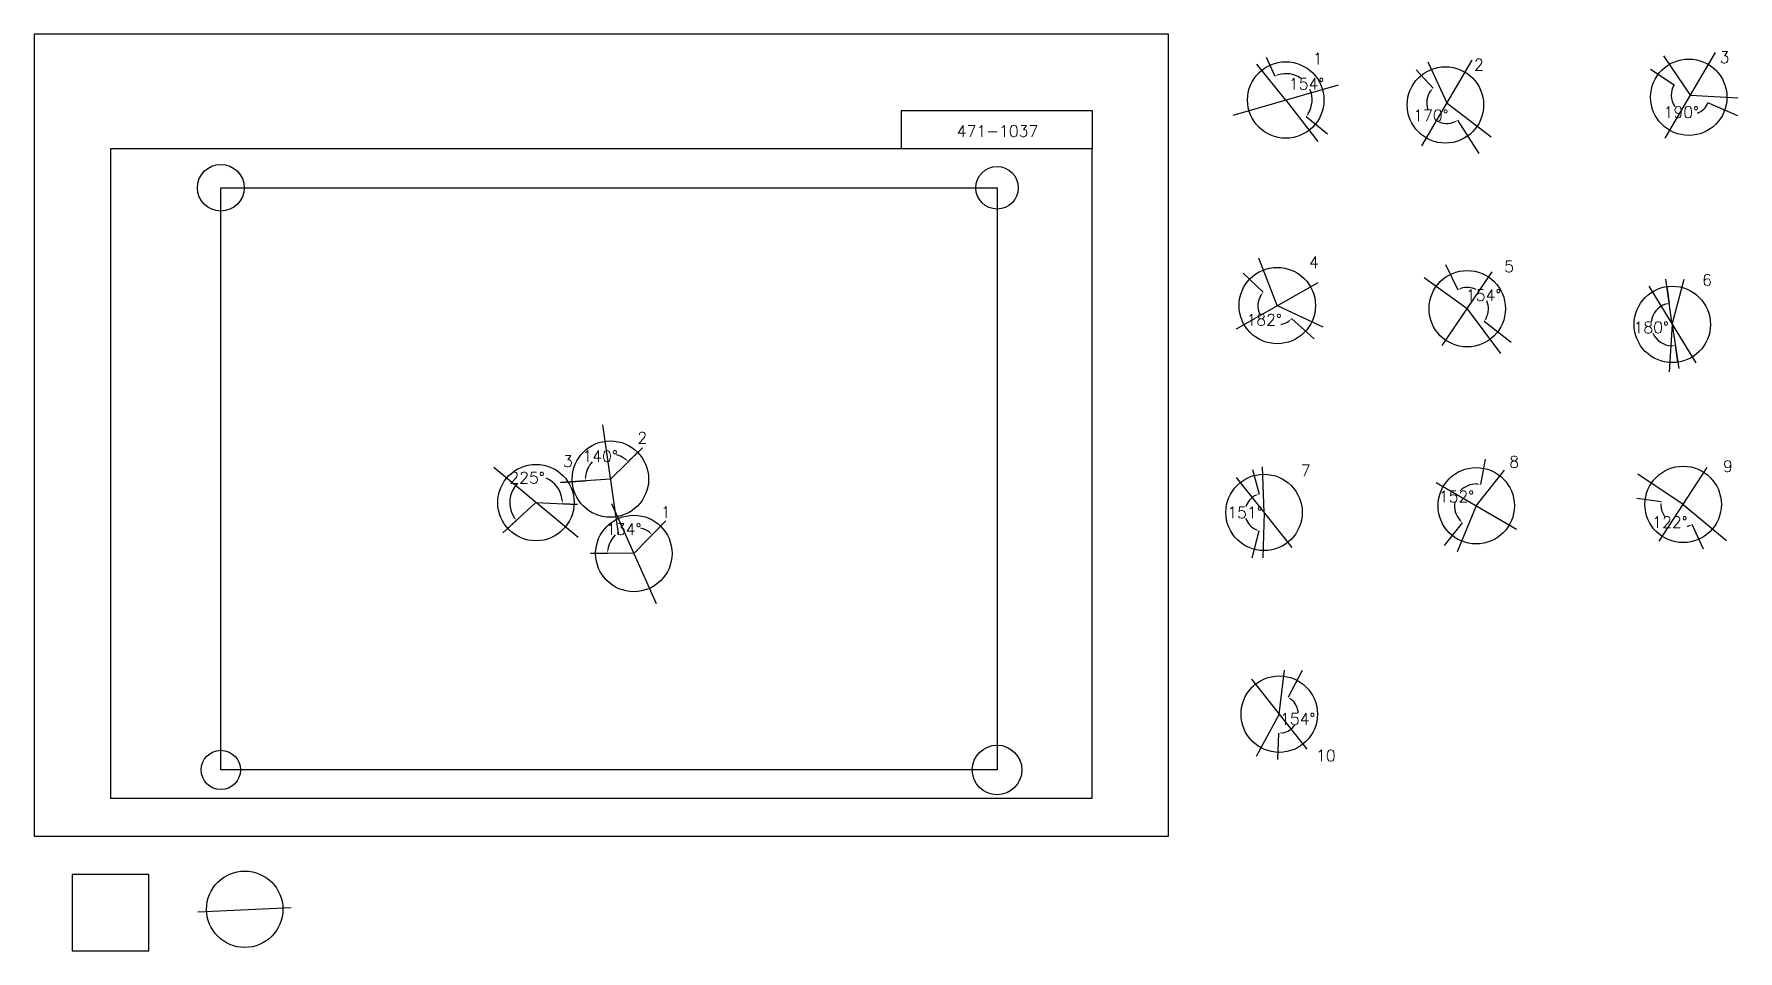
# Model space of a CAD drawing. Extents: x 0 to 2230150, y -150000 to 1050000.
import ezdxf

# ---------------------------------------------------------------- set-up
doc = ezdxf.new("R2010")
doc.units = 0
doc.header["$MEASUREMENT"] = 0
doc.layers.get('0').update_dxf_attribs({"linetype": 'CONTINUOUS'})
doc.layers.get('Defpoints').update_dxf_attribs({"linetype": 'CONTINUOUS'})
for name, color, linetype in [('_0-0_', 7, 'CONTINUOUS'), ('_0-1_V-nasSTD', 7, 'CONTINUOUS'), ('_0-2_番号', 7, 'CONTINUOUS'), ('ADD_LINE', 7, 'CONTINUOUS'), ('文字', 7, 'CONTINUOUS'), ('画像', 7, 'CONTINUOUS')]:
    doc.layers.add(name, color=color, linetype=linetype)
doc.layers.add('位置合わせ用', color=7, linetype='CONTINUOUS', plot=False)
doc.styles.get("Standard").update_dxf_attribs({"font": 'txt', "height": 15000, "bigfont": 'bigfont.shx'})
doc.dimstyles.get("Standard").update_dxf_attribs({"dimtxt": 0.18, "dimasz": 0.18, "dimexe": 0.18, "dimexo": 0.0625, "dimgap": 0.09, "dimtad": 0, "dimtih": 1, "dimtoh": 1, "dimdec": 4, "dimzin": 0, "dimdsep": 46, "dimtxsty": 'Standard', "dimcen": 0.09, "dimadec": 0, "dimazin": 0, "dimtfac": 1, "dimtdec": 4, "dimtofl": 0, "dimtmove": 0, "dimatfit": 3, "dimfxl": 1, "dimtolj": 1, "dimtzin": 0, "dimarcsym": 0})
picture_1 = doc.add_image_def('image1.jpg', size_in_pixel=(800, 600))

# ---------------------------------------------------------------- blocks, each defined once
blk = doc.blocks.new('-000-CCURVE_ORG002')
at = {"layer": '_0-0_', "color": 5, "linetype": 'Continuous'}
for p, q in [((30, -10), (10, -10)), ((10, -10), (10, -30)), ((30, -30), (30, -10)), ((10, -30), (30, -30))]:
    blk.add_line(p, q, dxfattribs=at)
blk = doc.blocks.new('-008-$$ATRU$$11$$背景色$$色$$0_0_0')
at = {"layer": '_0-2_番号'}
blk.add_blockref('-000-CCURVE_ORG002', (0, 0), dxfattribs=at)
blk = doc.blocks.new('*D27')
at = {"layer": 'ADD_LINE', "color": 0, "linetype": 'Continuous', "lineweight": -2}
for p, q in [((1612482, 1019756), (1623866, 995044)), ((1692790, 918934), (1664951, 941812))]:
    blk.add_line(p, q, dxfattribs=at)
for start, end in [(55.935441, 106.423298), (328.898292, 23.176446)]:
    blk.add_arc((1638300, 963714), 34496, start, end, dxfattribs=at)
at = {"layer": 'ADD_LINE', "color": 0}
for points in [[(1628254, 997582), (1628840, 996022), (1623866, 995045)], [(1667157, 946376), (1668518, 945414), (1664951, 941812)]]:
    blk.add_solid(points, dxfattribs=at)
at = {"layer": 'Defpoints', "color": 0}
for p in [(1612482, 1019756), (1638300, 963714), (1672046, 970868), (1692790, 918934)]:
    blk.add_point(p, dxfattribs=at)
at = {"layer": 'ADD_LINE', "color": 0, "linetype": 'Continuous', "insert": (1665608, 984790), "char_height": 15000, "attachment_point": 5}
blk.add_mtext('\\A1;154%%d', dxfattribs=at)
blk = doc.blocks.new('*D28')
at = {"color": 0, "linetype": 'Continuous', "lineweight": -2}
for p, q in [((1809179, 1003391), (1831324, 979396)), ((1891517, 893504), (1863720, 937271))]:
    blk.add_line(p, q, dxfattribs=at)
for start, end in [(143.458517, 199.177328), (242.968088, 291.666013)]:
    blk.add_arc((1849418, 959791), 26678, start, end, dxfattribs=at)
at = {"color": 0}
for points in [[(1828604, 975119), (1827364, 976233), (1831324, 979396)], [(1859646, 934256), (1858888, 935740), (1863721, 937271)]]:
    blk.add_solid(points, dxfattribs=at)
at = {"layer": 'Defpoints', "color": 0}
for p in [(1809179, 1003391), (1849418, 959791), (1823088, 955491), (1891518, 893504)]:
    blk.add_point(p, dxfattribs=at)
at = {"color": 0, "linetype": 'Continuous', "insert": (1828270, 943528), "char_height": 15000, "attachment_point": 5}
blk.add_mtext('\\A1;170%%d', dxfattribs=at)
blk = doc.blocks.new('*D31')
at = {"layer": 'ADD_LINE', "color": 0, "linetype": 'Continuous', "lineweight": -2}
for p, q in [((2115662, 1004203), (2146913, 983688)), ((2230150, 942907), (2190978, 959896))]:
    blk.add_line(p, q, dxfattribs=at)
for start, end in [(146.716384, 215.556167), (291.744567, 336.55299)]:
    blk.add_arc((2167922, 969896), 25131, start, end, dxfattribs=at)
at = {"layer": 'ADD_LINE', "color": 0}
for points in [[(2146913, 983688), (2146913, 983688), (2146913, 983688)], [(2190978, 959896), (2190978, 959896), (2190978, 959896)]]:
    blk.add_solid(points, dxfattribs=at)
at = {"layer": 'Defpoints', "color": 0}
for p in [(2115662, 1004204), (2167922, 969896), (2146156, 957332), (2230150, 942907)]:
    blk.add_point(p, dxfattribs=at)
at = {"layer": 'ADD_LINE', "color": 0, "linetype": 'Continuous', "insert": (2155982, 947782), "char_height": 15000, "attachment_point": 5}
blk.add_mtext('\\A1;190%%d', dxfattribs=at)
blk = doc.blocks.new('*D492')
at = {"color": 0, "linetype": 'Continuous', "lineweight": -2}
for p, q in [((1582560, 737261), (1608834, 712185)), ((1675657, 651191), (1646046, 677753))]:
    blk.add_line(p, q, dxfattribs=at)
for start, end in [(147.654398, 205.986177), (282.024317, 306.788949)]:
    blk.add_arc((1627174, 694681), 25352, start, end, dxfattribs=at)
at = {"color": 0}
for points in [[(1606412, 707733), (1605099, 708759), (1608834, 712185)], [(1642919, 673763), (1641794, 674993), (1646046, 677753)]]:
    blk.add_solid(points, dxfattribs=at)
at = {"layer": 'Defpoints', "color": 0}
for p in [(1582560, 737262), (1627174, 694681), (1602920, 687300), (1675658, 651190)]:
    blk.add_point(p, dxfattribs=at)
at = {"color": 0, "linetype": 'Continuous', "insert": (1609955, 676073), "char_height": 15000, "attachment_point": 5}
blk.add_mtext('\\A1;182%%d', dxfattribs=at)
blk = doc.blocks.new('*D493')
at = {"color": 0, "linetype": 'Continuous', "lineweight": -2}
for p, q in [((1847215, 748386), (1863522, 715452)), ((1933285, 646506), (1897834, 673710))]:
    blk.add_line(p, q, dxfattribs=at)
for start, end in [(64.877904, 105.999917), (332.840982, 21.383423)]:
    blk.add_arc((1875830, 690596), 27737, start, end, dxfattribs=at)
at = {"color": 0}
for points in [[(1867883, 718035), (1868485, 716481), (1863522, 715453)], [(1899804, 678380), (1901213, 677489), (1897835, 673710)]]:
    blk.add_solid(points, dxfattribs=at)
at = {"layer": 'Defpoints', "color": 0}
for p in [(1847214, 748386), (1887525, 715747), (1875830, 690596), (1933286, 646506)]:
    blk.add_point(p, dxfattribs=at)
at = {"color": 0, "linetype": 'Continuous', "insert": (1897257, 708209), "char_height": 15000, "attachment_point": 5}
blk.add_mtext('\\A1;154%%d', dxfattribs=at)
blk = doc.blocks.new('*D494')
at = {"color": 0, "linetype": 'Continuous', "lineweight": -2}
for p, q in [((2097719, 442479), (2129651, 438247)), ((2185031, 375777), (2170441, 407971))]:
    blk.add_line(p, q, dxfattribs=at)
for start, end in [(182.32444, 213.011449), (280.28229, 284.506363)]:
    blk.add_arc((2158450, 434431), 29051, start, end, dxfattribs=at)
at = {"color": 0}
for points in [[(2130255, 433215), (2128590, 433290), (2129651, 438247)], [(2166004, 405520), (2165449, 407092), (2170441, 407970)]]:
    blk.add_solid(points, dxfattribs=at)
at = {"layer": 'Defpoints', "color": 0}
for p in [(2097719, 442479), (2158450, 434431), (2134111, 418569), (2185032, 375776)]:
    blk.add_point(p, dxfattribs=at)
at = {"color": 0, "linetype": 'Continuous', "insert": (2141135, 411104), "char_height": 15000, "attachment_point": 5}
blk.add_mtext('\\A1;122%%d', dxfattribs=at)
blk = doc.blocks.new('*D495')
at = {"color": 0, "linetype": 'Continuous', "lineweight": -2}
for p, q in [((1899485, 493442), (1893065, 460614)), ((1845899, 380648), (1869761, 410403))]:
    blk.add_line(p, q, dxfattribs=at)
for start, end in [(88.997379, 136.834749), (170.916699, 221.208715)]:
    blk.add_arc((1887594, 432640), 28505, start, end, dxfattribs=at)
at = {"color": 0}
for points in [[(1888005, 460311), (1888181, 461969), (1893065, 460615)], [(1865573, 413259), (1866726, 414463), (1869761, 410403)]]:
    blk.add_solid(points, dxfattribs=at)
at = {"layer": 'Defpoints', "color": 0}
for p in [(1899486, 493442), (1869381, 454567), (1887594, 432640), (1845899, 380648)]:
    blk.add_point(p, dxfattribs=at)
at = {"color": 0, "linetype": 'Continuous', "insert": (1861739, 444640), "char_height": 15000, "attachment_point": 5}
blk.add_mtext('\\A1;152%%d', dxfattribs=at)
blk = doc.blocks.new('*D496')
at = {"color": 0, "linetype": 'Continuous', "lineweight": -2}
for p, q in [((1594921, 479957), (1603443, 448007)), ((1594453, 364310), (1603625, 399771))]:
    blk.add_line(p, q, dxfattribs=at)
for start, end in [(116.442259, 162.722612), (197.730428, 243.989803)]:
    blk.add_arc((1609870, 423913), 24936, start, end, dxfattribs=at)
at = {"color": 0}
for points in [[(1599060, 445461), (1598471, 447020), (1603443, 448007)], [(1598646, 400720), (1599223, 402284), (1603625, 399771)]]:
    blk.add_solid(points, dxfattribs=at)
at = {"layer": 'Defpoints', "color": 0}
for p in [(1594921, 479958), (1587247, 434403), (1609870, 423913), (1594453, 364310)]:
    blk.add_point(p, dxfattribs=at)
at = {"color": 0, "linetype": 'Continuous', "insert": (1584933, 423819), "char_height": 15000, "attachment_point": 5}
blk.add_mtext('\\A1;151%%d', dxfattribs=at)
blk = doc.blocks.new('*D497')
at = {"color": 0, "linetype": 'Continuous', "lineweight": -2}
for p, q in [((2137280, 719501), (2140368, 697666)), ((2151611, 620534), (2148379, 642348))]:
    blk.add_line(p, q, dxfattribs=at)
for start, end in [(108.314688, 172.816777), (204.310121, 268.164898)]:
    blk.add_arc((2144282, 669994), 27948, start, end, dxfattribs=at)
at = {"color": 0}
for points in [[(2135690, 695715), (2135310, 697337), (2140368, 697666)], [(2143435, 641228), (2143339, 642892), (2148379, 642348)]]:
    blk.add_solid(points, dxfattribs=at)
at = {"layer": 'Defpoints', "color": 0}
for p in [(2137280, 719501), (2144282, 669994), (2122350, 652671), (2151611, 620534)]:
    blk.add_point(p, dxfattribs=at)
at = {"color": 0, "linetype": 'Continuous', "insert": (2116623, 665988), "char_height": 15000, "attachment_point": 5}
blk.add_mtext('\\A1;180%%d', dxfattribs=at)
blk = doc.blocks.new('*D662')
at = {"color": 0, "linetype": 'Continuous', "lineweight": -2}
for p, q in [((1659684, 217062), (1641346, 182000)), ((1628066, 100544), (1629066, 134978))]:
    blk.add_line(p, q, dxfattribs=at)
for start, end in [(2.755917, 50.881259), (279.845571, 326.395586)]:
    blk.add_arc((1629789, 159904), 24936, start, end, dxfattribs=at)
at = {"color": 0}
for points in [[(1645980, 179947), (1645064, 178555), (1641346, 182001)], [(1633993, 136166), (1634112, 134504), (1629066, 134978)]]:
    blk.add_solid(points, dxfattribs=at)
at = {"layer": 'Defpoints', "color": 0}
for p in [(1659684, 217062), (1629789, 159904), (1648804, 143771), (1628066, 100544)]:
    blk.add_point(p, dxfattribs=at)
at = {"color": 0, "linetype": 'Continuous', "insert": (1653916, 153603), "char_height": 15000, "attachment_point": 5}
blk.add_mtext('\\A1;154%%d', dxfattribs=at)
blk = doc.blocks.new('*D665')
at = {"layer": 'ADD_LINE', "color": 0, "linetype": 'Continuous', "lineweight": -2}
for p, q in [((796165, 508383), (777729, 490405)), ((688867, 463041), (721603, 465291))]:
    blk.add_line(p, q, dxfattribs=at)
for start, end in [(53.035649, 76.093034), (136.857932, 175.176596)]:
    blk.add_arc((754280, 467536), 32754, start, end, dxfattribs=at)
at = {"layer": 'ADD_LINE', "color": 0}
for points in [[(773425, 493082), (774526, 494333), (777729, 490405)], [(720808, 470297), (722475, 470284), (721603, 465291)]]:
    blk.add_solid(points, dxfattribs=at)
at = {"layer": 'Defpoints', "color": 0}
for p in [(796165, 508383), (730177, 489715), (688867, 463041), (754280, 467536)]:
    blk.add_point(p, dxfattribs=at)
at = {"layer": 'ADD_LINE', "color": 0, "linetype": 'Continuous', "insert": (740902, 497434), "char_height": 15000, "attachment_point": 5}
blk.add_mtext('\\A1;140%%d', dxfattribs=at)
blk = doc.blocks.new('*D668')
at = {"layer": 'ADD_LINE', "color": 0, "linetype": 'Continuous', "lineweight": -2}
for p, q in [((711351, 434186), (691393, 435144)), ((613546, 397088), (631489, 413508))]:
    blk.add_line(p, q, dxfattribs=at)
for start, end in [(5.566001, 67.353836), (133.687748, 214.150355)]:
    blk.add_arc((656937, 436796), 34496, start, end, dxfattribs=at)
at = {"layer": 'ADD_LINE', "color": 0}
for points in [[(690437, 440122), (692103, 440163), (691393, 435144)], [(627736, 416915), (629044, 417948), (631489, 413508)]]:
    blk.add_solid(points, dxfattribs=at)
at = {"layer": 'Defpoints', "color": 0}
for p in [(667412, 469663), (656937, 436796), (711351, 434186), (613546, 397088)]:
    blk.add_point(p, dxfattribs=at)
at = {"layer": 'ADD_LINE', "color": 0, "linetype": 'Continuous', "insert": (645219, 469241), "char_height": 15000, "attachment_point": 5}
blk.add_mtext('\\A1;225%%d', dxfattribs=at)
blk = doc.blocks.new('*D671')
at = {"layer": 'ADD_LINE', "color": 0, "linetype": 'Continuous', "lineweight": -2}
for p, q in [((826905, 412756), (809130, 394694)), ((728097, 370599), (750646, 370439))]:
    blk.add_line(p, q, dxfattribs=at)
for start, end in [(53.800916, 74.248081), (135.128642, 171.250234)]:
    blk.add_arc((785019, 370194), 34374, start, end, dxfattribs=at)
at = {"layer": 'ADD_LINE', "color": 0}
for points in [[(804780, 397298), (805860, 398568), (809130, 394694)], [(750215, 375489), (751876, 375356), (750646, 370439)]]:
    blk.add_solid(points, dxfattribs=at)
at = {"layer": 'Defpoints', "color": 0}
for p in [(784917, 404568), (826905, 412756), (728097, 370599), (785019, 370194)]:
    blk.add_point(p, dxfattribs=at)
at = {"layer": 'ADD_LINE', "color": 0, "linetype": 'Continuous', "insert": (771851, 401945), "char_height": 15000, "attachment_point": 5}
blk.add_mtext('\\A1;134%%d', dxfattribs=at)

msp = doc.modelspace()

# ---------------------------------------------------------------- linework, layer by layer
at = {"layer": '_0-1_V-nasSTD', "color": 7, "linetype": 'Continuous'}
for p, q in [((1485000, 1050000), (0, 1050000)), ((0, 1050000), (0, 0)), ((1485000, 1050000), (0, 1050000)), ((0, 1050000), (0, 0)), ((1485000, 0), (1485000, 1050000)), ((1485000, 0), (1485000, 1050000)), ((1135000, 950000), (1135000, 900000)), ((1135000, 950000), (1385000, 950000)), ((1385000, 950000), (1385000, 900000)), ((1385000, 900000), (100000, 900000)), ((100000, 900000), (100000, 50000)), ((1385000, 50000), (1385000, 900000)), ((100000, 50000), (1385000, 50000)), ((0, 0), (1485000, 0)), ((0, 0), (1485000, 0))]:
    msp.add_line(p, q, dxfattribs=at)
at = {"layer": 'ADD_LINE', "color": 5, "linetype": 'Continuous'}
for p, q in [((1638300.12759, 963713.94411), (1600657, 1010465.5)), ((1849417.68706, 959791.40858), (1824731.61592, 1013095)), ((2167921.53926, 969895.92252), (2133337.061, 1021586.01265)), ((1638300.12759, 963713.94411), (1680185.5, 909330)), ((1849417.68706, 959791.40858), (1907070.5, 915461)), ((2167921.53926, 969895.92252), (2230150.4375, 966693.63309)), ((1627173.85936, 694681.42053), (1603053, 756584)), ((1875829.60478, 690595.69901), (1819695, 730821)), ((2144282.17651, 669993.66595), (2135874.84661, 729434.5)), ((2144282.17651, 669993.66595), (2159881.11393, 729434.5)), ((1627173.85936, 694681.42053), (1686782, 666999.5)), ((1875829.60478, 690595.69901), (1919233, 631868.5)), ((2144282.17651, 669993.66595), (2139973.5, 607862)), ((2144282.17651, 669993.66595), (2152852.5, 612158.5)), ((754279.75, 467536.44411), (796165.12241, 508383.29475)), ((1609869.59541, 423912.59025), (1607859.5021, 483624.43754)), ((1887594.19761, 432639.77192), (1924592.5, 479202.5)), ((2158449.59821, 434430.75199), (2099218, 473956.5)), ((754279.75, 467536.44411), (688867, 463041)), ((656937.25, 436796.44411), (613546, 397088)), ((656937.25, 436796.44411), (711351, 434186.5)), ((1609869.59541, 423912.59025), (1608159.50179, 364310.06247)), ((1887594.19761, 432639.77192), (1862762, 372404)), ((2158449.59821, 434430.75199), (2215384.5, 387018.5)), ((785019.25, 370193.94411), (826904.62241, 412756.37816)), ((785019.25, 370193.94411), (728097, 370599.5)), ((1629789, 159904), (1636845.5, 217647.28885)), ((1629789, 159904), (1599375.79815, 104642.5))]:
    msp.add_line(p, q, dxfattribs=at)
at = {"layer": 'ADD_LINE', "color": 1, "linetype": 'Continuous'}
for p, q in [((1816519.43706, 903878.65858), (1882315.93706, 1015704.15858)), ((2135023.28926, 913983.17252), (2200819.78926, 1025808.67252)), ((1569397.37759, 943664.44411), (1707202.87759, 983763.44411)), ((1843082.10478, 642335.94901), (1908577.10478, 738855.44901)), ((1573690.48436, 664418.92053), (1680657.23436, 724943.92053)), ((2113351.05151, 720119.29095), (2175213.30151, 619868.04095)), ((743861.58407, 538536.6781), (764697.91593, 396536.21012)), ((712095.1004, 390892.38169), (601779.3996, 482700.50653)), ((1573599.84541, 469670.84025), (1646139.34541, 378154.34025)), ((2126994.59821, 386171.00199), (2189904.59821, 482690.50199)), ((1835025.69761, 463233.02192), (1940162.69761, 402046.52192)), ((755879.27731, 435771.63391), (814159.22269, 304616.25431)), ((1593519.25, 205662.25), (1666058.75, 114145.75)), ((214262.32302, -98799.56876), (336470.78129, -93322.43898))]:
    msp.add_line(p, q, dxfattribs=at)
at = {"layer": 'ADD_LINE', "color": 5, "linetype": 'ByBlock'}
for centre in [(1638300.12759, 963713.94411), (1847299.84098, 957259.81804), (2165803.69318, 967364.33199), (1627173.85936, 694681.42053), (1875829.60478, 690595.69901), (2144282.17651, 669993.66595), (754279.75, 467536.44411), (656937.25, 436796.44411), (1609869.59541, 423912.59025), (1887594.19761, 432639.77192), (2158449.59821, 434430.75199), (785019.25, 370193.94411), (1629789, 159904), (275704.61091, -95468.83904)]:
    msp.add_circle(centre, 50000, dxfattribs=at)
at = {"layer": '位置合わせ用', "color": 5, "linetype": 'Continuous'}
for centre, radius in [((244424.4, 848880.595), 30579.2687), ((1260424.4, 848880.595), 27848.33235), ((244424.4, 86880.595), 25672.78835), ((1260424.4, 86880.595), 32483.49996)]:
    msp.add_circle(centre, radius, dxfattribs=at)

# ---------------------------------------------------------------- block references
at = {"layer": '_0-0_', "xscale": 5000, "yscale": 5000, "zscale": 5000}
msp.add_blockref('-008-$$ATRU$$11$$背景色$$色$$0_0_0', (0, 0), dxfattribs=at)

# ---------------------------------------------------------------- texts
at = {"layer": '文字', "color": 5, "linetype": 'Continuous'}
for s, p in [('3', (2206162.5, 1012123.5)), ('1', (1673664.84659, 1010338.61449)), ('2', (1884735.5, 1002469.5)), ('4', (1668695.5, 743754)), ('5', (1924216.5, 738393)), ('6', (2183311.5, 720524.5)), ('2', (789644.469, 514161.11449)), ('3', (692301.969, 483421.11449)), ('8', (1930840.69761, 482615.93968)), ('9', (2210625.69761, 476897.98348)), ('7', (1657991.59541, 471180.02727)), ('1', (820383.969, 416818.61449)), ('10', (1677911, 98195.5))]:
    msp.add_text(s, height=15000, dxfattribs=at).set_placement(p)
at = {"layer": '文字', "linetype": 'Continuous'}
msp.add_text('471-1037', height=15000, dxfattribs=at).set_placement((1207698.06436, 915464.91089))

# ---------------------------------------------------------------- dimensions: what is measured, and where the dimension line sits
at = {"color": 5, "linetype": 'Continuous'}
for base, center, p1, p2, picture, middle in [((1823088.23526, 955490.96023), (1849417.68706, 959791.40858), (1809178.77504, 1003391.05715), (1891517.5, 893504), '*D28', (1828269.9978, 943527.67201)), ((1602919.66927, 687300.1765), (1627173.85936, 694681.42053), (1582560, 737261.5), (1675657.5, 651190.5), '*D492', (1609955.37168, 676073.03042)), ((1887525.02456, 715746.55986), (1875829.60478, 690595.69901), (1847214.5, 748386.5), (1933285.5, 646506), '*D493', (1897256.73514, 708208.95339)), ((2122350.14113, 652670.99813), (2144282.17651, 669993.66595), (2137279.85621, 719500.91301), (2151611.40936, 620533.75951), '*D497', (2116622.71578, 665988.26601)), ((1869381.14317, 454567.03326), (1887594.19761, 432639.77192), (1899485.5, 493442.5), (1845899, 380648), '*D495', (1861738.50652, 444639.91276)), ((1587247.09662, 434402.94997), (1609869.59541, 423912.59025), (1594921, 479957.5), (1594452.55209, 364310), '*D496', (1584933.35154, 423818.56891)), ((2134111.47282, 418568.6119), (2158449.59821, 434430.75199), (2097719, 442479), (2185031.5, 375776.5), '*D494', (2141135.0292, 411103.5675)), ((1648803.90553, 143771.4718), (1629789, 159904), (1659684.47103, 217061.94462), (1628066.5, 100544), '*D662', (1653916.18486, 153602.8851))]:
    dim = msp.add_angular_dim_3p(base=base, center=center, p1=p1, p2=p2, dimstyle='Standard', override={"dimasz": 5000, "dimtmove": 2}, dxfattribs=at)
    dim.commit()
    dim.dimension.update_dxf_attribs({"geometry": picture, "text_midpoint": middle})
at = {"layer": 'ADD_LINE', "color": 5, "linetype": 'Continuous'}
for base, center, p1, p2, override, picture, middle in [((1672045.78438, 970867.8893), (1638300.12759, 963713.94411), (1612481.5, 1019756.5), (1692790, 918933.5), {"dimasz": 5000, "dimtmove": 2}, '*D27', (1665608.30751, 984790.2719)), ((2146156.07889, 957332.10205), (2167921.53926, 969895.92252), (2115661.5, 1004203.5), (2230150.5, 942906.93528), {"dimtmove": 2}, '*D31', (2155981.84538, 947781.93238)), ((730176.72814, 489714.89025), (754279.75, 467536.44411), (688867, 463041), (796165.12241, 508383.29475), {"dimasz": 5000, "dimtmove": 2}, '*D665', (740902.00826, 497434.18921)), ((667411.62364, 469663.38466), (656937.25, 436796.44411), (613546, 397088), (711351, 434186.5), {"dimasz": 5000, "dimtmove": 2}, '*D668', (645219.32332, 469240.83467)), ((784917.15872, 404567.72164), (785019.25, 370193.94411), (728097, 370599.5), (826904.62241, 412756.37816), {"dimasz": 5000, "dimtmove": 2}, '*D671', (771850.74273, 401945.43889))]:
    dim = msp.add_angular_dim_3p(base=base, center=center, p1=p1, p2=p2, dimstyle='Standard', override=override, dxfattribs=at)
    dim.commit()
    dim.dimension.update_dxf_attribs({"geometry": picture, "text_midpoint": middle})

# ---------------------------------------------------------------- pictures from other files: only their frames are drawn
at = {"layer": '画像', "color": 5, "linetype": 'Continuous'}
image = msp.add_image(picture_1, insert=(244424.4, 86880.595), size_in_units=(1016000, 762000), dxfattribs=at)
image.dxf.flags = 7

doc.saveas('drawing.dxf')
